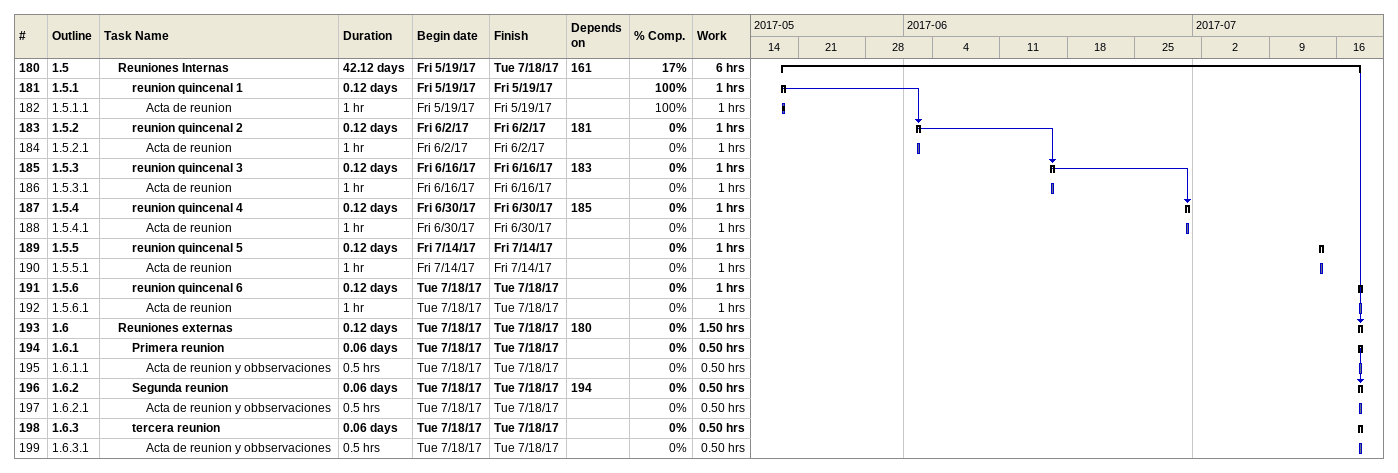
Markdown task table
| ID | WBS | Task | Duration | Start | Finish | Predecessors | % complete | Work (h) |
|---|---|---|---|---|---|---|---|---|
| 180 | 1.5 | **Reuniones Internas** | 42.12d | 2017-05-19 | 2017-07-18 | 161 | 17 | 6 |
| 181 | 1.5.1 | **reunion quincenal 1** | 0.12d | 2017-05-19 | 2017-05-19 |  | 100 | 1 |
| 182 | 1.5.1.1 | Acta de reunion | 1h | 2017-05-19 | 2017-05-19 |  | 100 | 1 |
| 183 | 1.5.2 | **reunion quincenal 2** | 0.12d | 2017-06-02 | 2017-06-02 | 181 | 0 | 1 |
| 184 | 1.5.2.1 | Acta de reunion | 1h | 2017-06-02 | 2017-06-02 |  | 0 | 1 |
| 185 | 1.5.3 | **reunion quincenal 3** | 0.12d | 2017-06-16 | 2017-06-16 | 183 | 0 | 1 |
| 186 | 1.5.3.1 | Acta de reunion | 1h | 2017-06-16 | 2017-06-16 |  | 0 | 1 |
| 187 | 1.5.4 | **reunion quincenal 4** | 0.12d | 2017-06-30 | 2017-06-30 | 185 | 0 | 1 |
| 188 | 1.5.4.1 | Acta de reunion | 1h | 2017-06-30 | 2017-06-30 |  | 0 | 1 |
| 189 | 1.5.5 | **reunion quincenal 5** | 0.12d | 2017-07-14 | 2017-07-14 |  | 0 | 1 |
| 190 | 1.5.5.1 | Acta de reunion | 1h | 2017-07-14 | 2017-07-14 |  | 0 | 1 |
| 191 | 1.5.6 | **reunion quincenal 6** | 0.12d | 2017-07-18 | 2017-07-18 |  | 0 | 1 |
| 192 | 1.5.6.1 | Acta de reunion | 1h | 2017-07-18 | 2017-07-18 |  | 0 | 1 |
| 193 | 1.6 | **Reuniones externas** | 0.12d | 2017-07-18 | 2017-07-18 | 180 | 0 | 1.50 |
| 194 | 1.6.1 | **Primera reunion** | 0.06d | 2017-07-18 | 2017-07-18 |  | 0 | 0.50 |
| 195 | 1.6.1.1 | Acta de reunion y obbservaciones | 0.5h | 2017-07-18 | 2017-07-18 |  | 0 | 0.50 |
| 196 | 1.6.2 | **Segunda reunion** | 0.06d | 2017-07-18 | 2017-07-18 | 194 | 0 | 0.50 |
| 197 | 1.6.2.1 | Acta de reunion y obbservaciones | 0.5h | 2017-07-18 | 2017-07-18 |  | 0 | 0.50 |
| 198 | 1.6.3 | **tercera reunion** | 0.06d | 2017-07-18 | 2017-07-18 |  | 0 | 0.50 |
| 199 | 1.6.3.1 | Acta de reunion y obbservaciones | 0.5h | 2017-07-18 | 2017-07-18 |  | 0 | 0.50 |
